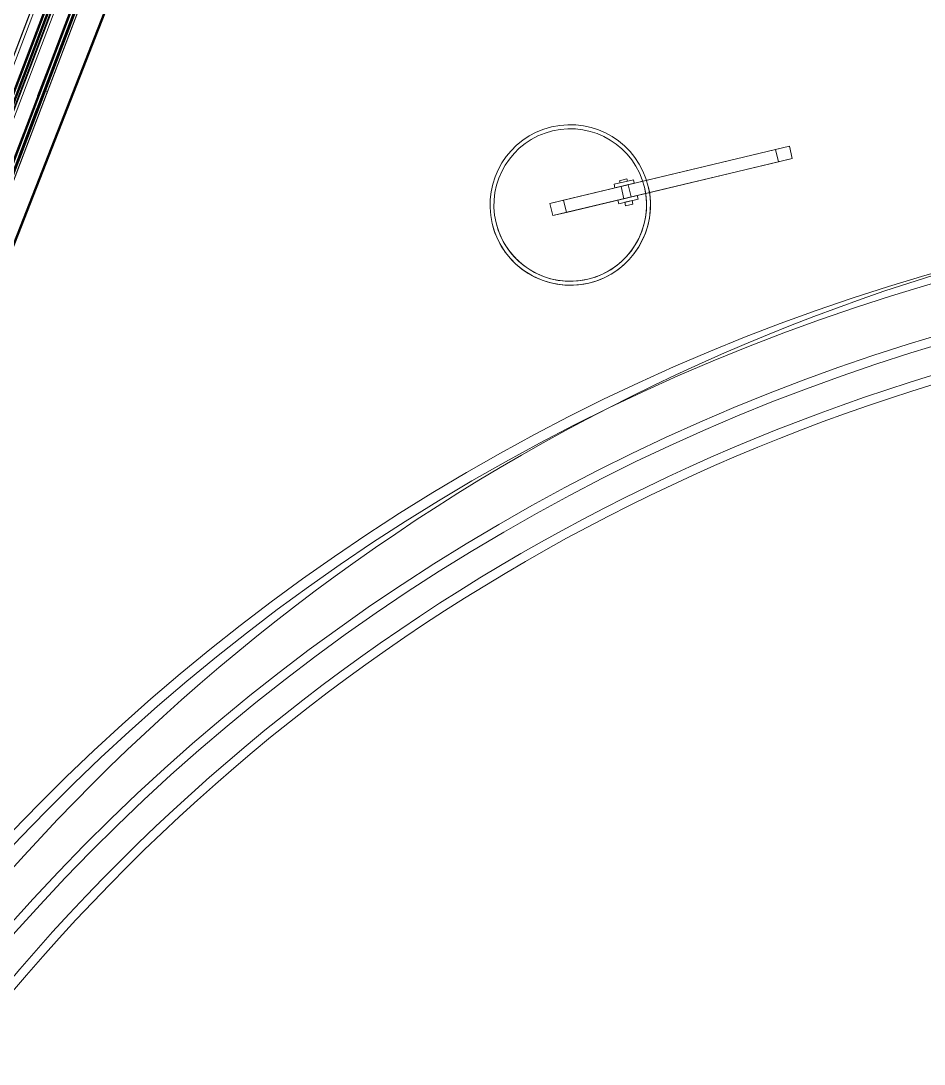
# Model space of a CAD drawing. Header units: metres. Extents: x -207 to 292, y -187 to 169.
# Drawn here: x -79.002 to -76.736, y -22.007 to -19.391 of the extents above; entities that cross this region are included whole.
import ezdxf

# ---------------------------------------------------------------- set-up
doc = ezdxf.new("R2010")
doc.units = ezdxf.units.M
doc.linetypes.add('Elevado', pattern=[0.003969, 0.002381, -0.001587])
doc.linetypes.add('Oculto', pattern=[0.007144, 0.004763, -0.002381])
for name, color, linetype, lineweight in [('A-GLAZ', 7, 'Continuous', 9), ('A-ROOF', 7, 'Continuous', 9), ('edificios', 7, 'Continuous', 50), ('EQUIPOS PIS', 7, 'Continuous', 9), ('I-WALL', 7, 'Continuous', 9), ('P-SANR-FIXT', 7, 'Continuous', 9), ('S-BEAM', 7, 'Continuous', 9)]:
    doc.layers.add(name, color=color, linetype=linetype, lineweight=lineweight)
doc.layers.add('PR10-ARQ-PL-001-Emplazamiento-C-1_dwg', color=7, linetype='Continuous', lineweight=9, true_color=0x767676)

# ---------------------------------------------------------------- blocks, each defined once
blk = doc.blocks.new('M_Tuberia Exterior 01 - M_Tuberia Exterior 01-2175267-PLANTA EMPLAZAMIENTO ACTUALIZADO')
at = {"layer": 'P-SANR-FIXT'}
for p, q in [((0.1347, 0.0305), (0.1347, 0.025)), ((0.1534, 0.0305), (0.1347, 0.0305)), ((0.1534, 0.0305), (0.1347, 0.0305)), ((0.1534, 0.025), (0.1534, 0.0305)), ((-0.0134, 0.0158), (-0.0488, 0.0158)), ((-0.0488, 0.0158), (-0.0488, -0.0158)), ((0.5335, 0.0158), (-0.0488, 0.0158)), ((-0.0134, -0.0158), (-0.0134, 0.0158)), ((0.5689, 0.0158), (-0.0134, 0.0158)), ((0.119, 0.0158), (0.119, 0.025)), ((0.119, 0.025), (0.169, 0.025)), ((0.169, 0.025), (0.119, 0.025)), ((0.119, 0.025), (0.119, 0.0158)), ((0.169, 0.0158), (0.119, 0.0158)), ((0.119, 0.0158), (0.169, 0.0158)), ((0.1534, 0.025), (0.1347, 0.025)), ((0.1534, 0.025), (0.1347, 0.025)), ((0.1347, 0.0158), (0.1347, -0.0158)), ((0.1347, 0.0158), (0.1534, 0.0158)), ((0.1347, 0.0158), (0.1534, 0.0158)), ((0.1534, -0.0158), (0.1534, 0.0158)), ((0.169, 0.025), (0.169, 0.0158)), ((0.169, 0.0158), (0.169, 0.025)), ((0.5335, -0.0158), (0.5335, 0.0158)), ((0.5335, 0.0158), (0.5689, 0.0158)), ((0.5689, 0.0158), (0.5689, -0.0158)), ((-0.0488, -0.0158), (-0.0134, -0.0158)), ((0.5335, -0.0158), (-0.0488, -0.0158)), ((-0.0134, -0.0158), (0.5689, -0.0158)), ((0.119, -0.025), (0.119, -0.0158)), ((0.119, -0.0158), (0.169, -0.0158)), ((0.169, -0.0158), (0.119, -0.0158)), ((0.119, -0.0158), (0.119, -0.025)), ((0.169, -0.025), (0.119, -0.025)), ((0.119, -0.025), (0.169, -0.025)), ((0.1534, -0.0158), (0.1347, -0.0158)), ((0.1534, -0.0158), (0.1347, -0.0158)), ((0.1347, -0.025), (0.1347, -0.0345)), ((0.1347, -0.025), (0.1534, -0.025)), ((0.1347, -0.025), (0.1534, -0.025)), ((0.1534, -0.0345), (0.1534, -0.025)), ((0.169, -0.0158), (0.169, -0.025)), ((0.169, -0.025), (0.169, -0.0158)), ((0.5689, -0.0158), (0.5335, -0.0158)), ((0.1347, -0.0345), (0.1534, -0.0345)), ((0.1347, -0.0345), (0.1534, -0.0345))]:
    blk.add_line(p, q, dxfattribs=at)
for radius, start, end in [(0.2013, 0, 180), (0.2013, 360, 180), (0.1913, 360, 180), (0.1913, 0, 180), (0.2013, 180, 0), (0.2013, 180, 360), (0.1913, 180, 360), (0.1913, 180, 0)]:
    blk.add_arc((0, 0), radius, start, end, dxfattribs=at)
blk = doc.blocks.new('M_Estanque-Terraza - M_Estanque-Terraza-2090154-PLANTA EMPLAZAMIENTO ACTUALIZADO')
at = {"layer": 'P-SANR-FIXT'}
for radius, start, end in [(5.1516, 0, 136.1362), (5.1516, 0, 136.1362), (5.1266, 0, 136.1195), (5.1266, 0, 136.1195), (4.9983, 0, 136.0307), (4.9755, 360, 136.0144), (4.9059, 0, 180), (4.8832, 0, 180), (5.1516, 180, 360), (5.1516, 180, 360), (5.1266, 180, 0), (5.1266, 180, 0), (4.9983, 180, 0), (4.9755, 180, 0), (4.9059, 180, 360), (4.8832, 180, 360)]:
    blk.add_arc((0, 0), radius, start, end, dxfattribs=at)
blk = doc.blocks.new('YADRAN_LASQUEMAS_ARQ_MO_002_TERRAZAS_rvt-1-PLANTA EMPLAZAMIENTO ACTUALIZADO')
at = {"layer": 'P-SANR-FIXT', "lineweight": 9}
for name, p, rotation in [('M_Estanque-Terraza - M_Estanque-Terraza-2090154-PLANTA EMPLAZAMIENTO ACTUALIZADO', (-75.2902, -24.9746), 54.34615413332882), ('M_Tuberia Exterior 01 - M_Tuberia Exterior 01-2175267-PLANTA EMPLAZAMIENTO ACTUALIZADO', (-77.6238, -19.8528), 13.41000000000072)]:
    blk.add_blockref(name, p, dxfattribs=dict(at, rotation=rotation))
blk = doc.blocks.new('Ventana-Hueco cuadrado - 1350 x 0900mm-2142439-PLANTA EMPLAZAMIENTO ACTUALIZADO')
at = {"layer": 'A-GLAZ'}
for p, q in [((-0.6832, -0.005), (-0.6832, 0.005)), ((0.6668, 0.005), (0.6668, -0.005))]:
    blk.add_line(p, q, dxfattribs=at)
at = {"layer": 'A-GLAZ', "linetype": 'Elevado'}
for p, q in [((-0.6832, 0.005), (0.6668, 0.005)), ((0.6668, -0.005), (-0.6832, -0.005))]:
    blk.add_line(p, q, dxfattribs=at)
blk = doc.blocks.new('Barras redondas - RB 24-2157884-PLANTA EMPLAZAMIENTO ACTUALIZADO')
at = {"layer": 'S-BEAM'}
blk.add_line((-25.4321, -43.8053), (-23.9535, -40.148), dxfattribs=at)
blk = doc.blocks.new('Barras redondas - RB 24-2157885-PLANTA EMPLAZAMIENTO ACTUALIZADO')
at = {"layer": 'S-BEAM'}
blk.add_line((-25.4321, -43.8053), (-23.9535, -40.148), dxfattribs=at)
blk = doc.blocks.new('HSS-Sección estructural hueca - HSS40_0X70_0X9_5-2158977-PLANTA EMPLAZAMIENTO ACTUALIZADO')
at = {"layer": 'S-BEAM'}
for p, q in [((5.95, 0.035), (-5.95, 0.035)), ((5.95, 0.0261), (-5.95, 0.0261)), ((-5.95, -0.0261), (5.95, -0.0261)), ((-5.95, -0.035), (5.95, -0.035))]:
    blk.add_line(p, q, dxfattribs=at)
at = {"layer": 'S-BEAM', "linetype": 'Oculto'}
for p, q in [((5.95, 0.0261), (-5.95, 0.0261)), ((5.95, -0.0261), (-5.95, -0.0261))]:
    blk.add_line(p, q, dxfattribs=at)
blk = doc.blocks.new('HSS-Sección estructural hueca - HSS40_0X70_0X9_5-2159363-PLANTA EMPLAZAMIENTO ACTUALIZADO')
at = {"layer": 'S-BEAM'}
for p, q in [((5.8845, 0.035), (-5.8845, 0.035)), ((5.8845, 0.0261), (-5.8845, 0.0261)), ((-5.8845, -0.0261), (5.8845, -0.0261)), ((-5.8845, -0.035), (5.8845, -0.035))]:
    blk.add_line(p, q, dxfattribs=at)
at = {"layer": 'S-BEAM', "linetype": 'Oculto'}
for p, q in [((5.8845, 0.0261), (-5.8845, 0.0261)), ((5.8845, -0.0261), (-5.8845, -0.0261))]:
    blk.add_line(p, q, dxfattribs=at)
blk = doc.blocks.new('HSS-Sección estructural hueca - HSS40_0X70_0X9_5-2168685-PLANTA EMPLAZAMIENTO ACTUALIZADO')
at = {"layer": 'S-BEAM'}
for p, q in [((5.8845, 0.035), (-5.8845, 0.035)), ((5.8845, 0.0261), (-5.8845, 0.0261)), ((-5.8845, -0.0261), (5.8845, -0.0261)), ((-5.8845, -0.035), (5.8845, -0.035))]:
    blk.add_line(p, q, dxfattribs=at)
at = {"layer": 'S-BEAM', "linetype": 'Oculto'}
for p, q in [((5.8845, 0.0261), (-5.8845, 0.0261)), ((5.8845, -0.0261), (-5.8845, -0.0261))]:
    blk.add_line(p, q, dxfattribs=at)
blk = doc.blocks.new('HSS-Sección estructural hueca - HSS40_0X70_0X9_5-2168686-PLANTA EMPLAZAMIENTO ACTUALIZADO')
at = {"layer": 'S-BEAM'}
for p, q in [((-77.1474, -14.6522), (-81.3885, -25.7901)), ((-77.139, -14.6554), (-81.3802, -25.7933)), ((-81.3311, -25.8119), (-77.09, -14.6741)), ((-81.3228, -25.8151), (-77.0817, -14.6772))]:
    blk.add_line(p, q, dxfattribs=at)
blk = doc.blocks.new('HSS-Sección estructural hueca - HSS40_0X70_0X9_5-2160870-PLANTA EMPLAZAMIENTO ACTUALIZADO')
at = {"layer": 'S-BEAM'}
for p, q in [((-22.4158, -36.3513), (-26.8919, -47.4022)), ((-22.4075, -36.3547), (-26.8837, -47.4056)), ((-26.8477, -47.4201), (-22.3716, -36.3692)), ((-26.8395, -47.4235), (-22.3633, -36.3726))]:
    blk.add_line(p, q, dxfattribs=at)
blk = doc.blocks.new('YADRAN_LASQUEMAS_ARQ_MO_008_EEMM 100-200_rvt-1-PLANTA EMPLAZAMIENTO ACTUALIZADO')
at = {"layer": 'A-ROOF'}
blk.add_line((-81.3774, -25.968), (-77.0578, -14.6237), dxfattribs=at)
blk.add_line((-81.3774, -25.968), (-77.0578, -14.6237), dxfattribs=at)
at = {"layer": 'I-WALL'}
for p, q in [((-81.3785, -25.9569), (-77.0642, -14.6266)), ((-77.0642, -14.6266), (-81.3785, -25.9569)), ((-81.3692, -25.9605), (-77.0549, -14.6302)), ((-77.0549, -14.6302), (-81.3692, -25.9605)), ((-78.9445, -19.5646), (-79.4249, -20.8263)), ((-79.4249, -20.8263), (-78.9445, -19.5646)), ((-78.9352, -19.5682), (-79.4156, -20.8298)), ((-79.4156, -20.8298), (-78.9352, -19.5682)), ((-78.9352, -19.5682), (-78.9445, -19.5646)), ((-78.9445, -19.5646), (-78.9352, -19.5682))]:
    blk.add_line(p, q, dxfattribs=at)
at = {"layer": 'A-GLAZ', "lineweight": 9, "rotation": 249.1544328779315}
blk.add_blockref('Ventana-Hueco cuadrado - 1350 x 0900mm-2142439-PLANTA EMPLAZAMIENTO ACTUALIZADO', (-79.183, -20.2049), dxfattribs=at)
at = {"layer": 'S-BEAM', "lineweight": 9}
for name, p, rotation in [('HSS-Sección estructural hueca - HSS40_0X70_0X9_5-2160870-PLANTA EMPLAZAMIENTO ACTUALIZADO', (-55.5299, 22.1785), 1.20443287793206), ('HSS-Sección estructural hueca - HSS40_0X70_0X9_5-2158977-PLANTA EMPLAZAMIENTO ACTUALIZADO', (-79.2314, -20.2461), 69.15398606550465), ('HSS-Sección estructural hueca - HSS40_0X70_0X9_5-2168685-PLANTA EMPLAZAMIENTO ACTUALIZADO', (-79.2633, -20.3031), 69.15398606550465), ('HSS-Sección estructural hueca - HSS40_0X70_0X9_5-2159363-PLANTA EMPLAZAMIENTO ACTUALIZADO', (-79.2598, -20.3044), 69.15398606550465), ('Barras redondas - RB 24-2157884-PLANTA EMPLAZAMIENTO ACTUALIZADO', (-55.5299, 22.1785), 1.20443287793206), ('Barras redondas - RB 24-2157885-PLANTA EMPLAZAMIENTO ACTUALIZADO', (-55.5299, 22.1785), 1.204432877931757)]:
    blk.add_blockref(name, p, dxfattribs=dict(at, rotation=rotation))
blk.add_blockref('HSS-Sección estructural hueca - HSS40_0X70_0X9_5-2168686-PLANTA EMPLAZAMIENTO ACTUALIZADO', (0, 0), dxfattribs=at)
blk = doc.blocks.new('PR10-ARQ-PL-001-Emplazamiento-C-1_dwg-674643-PLANTA EMPLAZAMIENTO ACTUALIZADO')
at = {"layer": 'EQUIPOS PIS'}
h = blk.add_hatch(dxfattribs=at)
h.set_pattern_fill('FP_3', color=256, style=0, pattern_type=2)
h.set_pattern_definition([(121, (-655750.258, -5498481.082), (-2.286065191, -1.3736065458), [])])
h.paths.add_polyline_path([(-81.3986, -26.0249), (-76.9331, -14.6242), (-81.8132, -12.7707), (-86.2787, -24.1714), (-86.0159, -24.2712)])
at = {"layer": 'edificios', "flags": 128}
blk.add_lwpolyline([(-81.3986, -26.0249), (-86.2787, -24.1714), (-81.8132, -12.7707), (-76.9331, -14.6242)], close=True, dxfattribs=at)
at = {"layer": 'EQUIPOS PIS'}
blk.add_circle((-75.1837, -24.9452), 5.1472, dxfattribs=at)

msp = doc.modelspace()

# ---------------------------------------------------------------- block references
at = {"lineweight": 5}
for name in ['YADRAN_LASQUEMAS_ARQ_MO_002_TERRAZAS_rvt-1-PLANTA EMPLAZAMIENTO ACTUALIZADO', 'YADRAN_LASQUEMAS_ARQ_MO_008_EEMM 100-200_rvt-1-PLANTA EMPLAZAMIENTO ACTUALIZADO']:
    msp.add_blockref(name, (0, 0), dxfattribs=at)
at = {"layer": 'PR10-ARQ-PL-001-Emplazamiento-C-1_dwg', "color": 7}
msp.add_blockref('PR10-ARQ-PL-001-Emplazamiento-C-1_dwg-674643-PLANTA EMPLAZAMIENTO ACTUALIZADO', (0, 0), dxfattribs=at)

doc.saveas('drawing.dxf')
